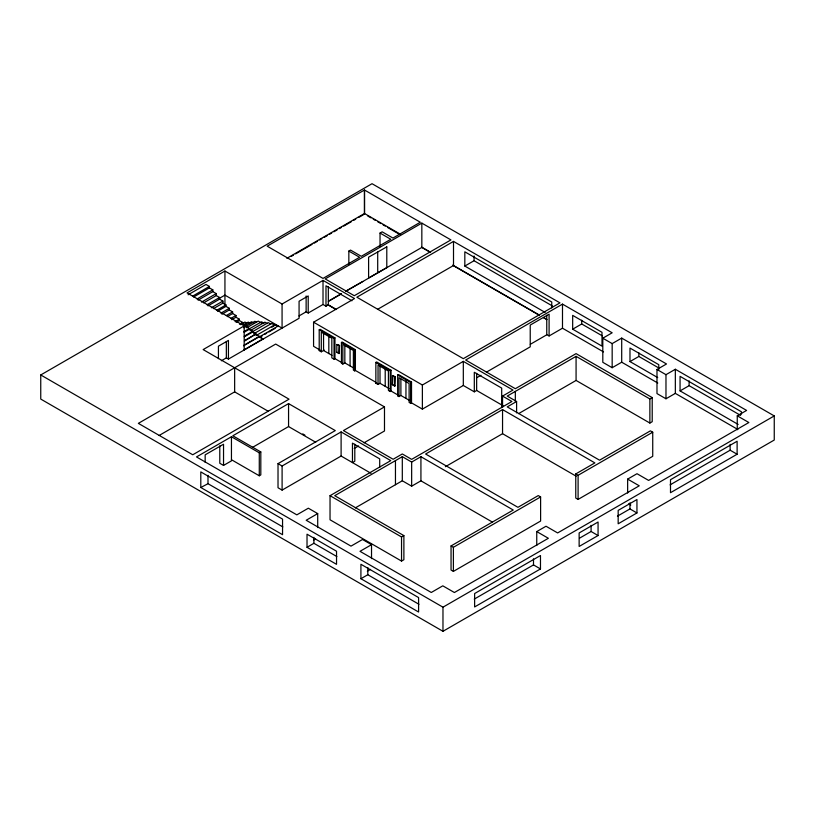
<?xml version="1.0" encoding="UTF-8"?>
<svg xmlns="http://www.w3.org/2000/svg" width="815" height="815" viewBox="0 0 815 815"><rect width="100%" height="100%" fill="white"/><g stroke="black" fill="none" stroke-linecap="round" stroke-linejoin="round"><path stroke-width="1.22" d="M40.75 374.961L372.027 183.701L774.25 415.925L774.25 440.039L442.973 631.299L40.75 399.075L40.75 374.961L442.973 607.185L774.25 415.925M375.603 382.123L355.401 370.458L355.401 349.676L342.168 342.035L341.444 342.453L341.444 363.235L342.168 362.818L334.955 358.651L334.955 337.868L320.101 329.301L319.205 329.82L319.205 350.603L320.101 350.083L313.571 346.304L313.571 322.2L354.515 298.555L323.015 280.37L282.072 304.015L224.94 271.028L187.053 292.901L244.184 325.888L244.184 349.992M188.102 294.786L205.991 284.455L209.414 286.432L209.414 287.889L193.624 297.006M192.574 296.151L209.414 286.432M197.047 298.973L212.827 289.865L212.827 291.627L198.096 300.134M201.519 302.11L216.25 293.604L216.25 295.58L203.628 302.864M286.87 258.314L364.488 213.499L400.613 234.353M206.949 304.79L219.581 297.495L219.581 299.166L208.008 305.849M291.24 256.409L293.431 255.146M295.611 253.883L312.013 244.418M314.203 243.155L317.483 241.26M319.663 239.997L321.854 238.734M324.034 237.471L327.314 235.576M329.505 234.312L331.695 233.059M333.875 231.796L337.155 229.901M339.346 228.638L341.526 227.375M343.716 226.112L351.367 221.69M353.557 220.427L355.737 219.174M359.018 217.279L363.398 214.753M218.624 298.779L224.94 295.132L282.072 328.119L282.072 304.015M211.34 307.764L222.913 301.081L222.913 303.16L213.438 308.63M216.495 310.393L225.969 304.932L225.969 306.389L217.554 311.248M220.885 313.164L229.3 308.304L229.3 309.965L221.935 314.223M226.315 315.537L232.632 311.89L232.632 313.551L227.365 316.597M230.696 318.512L235.963 315.476L235.963 317.239L231.755 319.674M348.84 264.671L348.84 251.071L350.531 250.093L361.3 256.307L390.813 239.274L380.035 233.059L380.035 246.66M380.035 233.059L382.164 231.827L392.942 238.051L420.316 222.24L364.488 190.007L267.188 246.181L323.015 278.414L359.609 257.285L348.84 251.071M235.077 321.599L239.294 319.164L239.294 320.519L242.615 322.434L242.615 323.474L245.947 325.399L245.947 326.54L249.278 328.465L249.278 329.301L244.021 332.337M236.136 322.343L239.294 320.519M239.467 324.258L242.615 322.434M240.517 324.696L242.615 323.474M242.809 323.27L244.918 322.047L246.578 323.015M244.031 324.533L248.249 322.098L249.91 323.066M421.834 223.116L325.185 278.913L354.281 295.723L450.929 239.916L421.834 223.116L421.834 247.434L345.611 291.434M244.184 325.888L203.149 349.584L289.04 399.177L192.748 454.77L138.356 423.362L275.684 344.073L384.486 406.889L384.486 430.992L363.969 442.84M245.264 325.379L251.57 321.742L254.076 323.178M243.848 326.611L245.947 325.399M243.848 327.762L254.901 321.273L256.572 322.231M246.66 327.793L258.233 321.11L261.564 323.035M244.021 331.501L249.278 328.465M248.932 329.077L261.564 321.793L264.06 323.229M250.164 330.656L264.895 322.149L267.391 323.596M244.276 336.137L252.701 331.267L252.701 332L244.276 336.86M252.436 331.736L268.227 322.618L270.784 324.105M253.75 333.783L271.639 323.453L274.971 325.379L274.971 324.645L278.302 326.571L278.302 325.949L259.353 336.88L263.123 339.06L259.353 336.677L243.573 345.794M244.449 340.609L256.032 333.926L244.449 341.128M256.032 335.586L274.971 324.645M271.813 327.202L273.921 325.98M243.573 345.478L259.353 336.361L259.353 337.502M260.413 336.901L262.512 335.688M264.62 334.466L266.729 333.254M268.828 332.041L275.144 328.394M221.354 360.78L226.346 357.887L228.434 359.089L299.074 318.298L299.074 301.234L308.213 295.957L308.213 313.031L306.134 311.829L299.024 315.925M244.184 349.788L263.123 338.846M328.404 301.163L341.312 293.716M345.611 291.23L362.818 281.501M308.213 313.031L323.015 304.484L325.99 306.196L328.333 304.851L335.902 309.211M328.404 301.377L341.312 293.92M453.507 241.403L356.858 297.21L463.317 358.671L559.966 302.874L453.507 241.403L453.507 265.517L539.112 314.936M159.108 435.485L234.649 391.872L268.369 411.351M377.722 309.262L453.507 265.517M319.205 329.82L334.048 338.388L334.955 337.868M551.755 307.938L551.755 302.008L464.825 251.815L464.825 266.057L474.055 260.729L552.183 305.839M319.205 350.603L321.293 351.805L324.278 350.083M336.829 344.48L339.529 345.519L339.081 353.567L336.829 352.274L336.829 344.48L339.529 345.519M336.829 352.274L338.775 352.875M321.293 351.805L321.293 332.133L331.827 338.215L331.827 357.887L334.048 359.171L334.955 358.651M341.444 342.453L354.678 350.093L355.401 349.676M341.444 363.235L342.85 364.05L344.837 362.899L354.311 368.37M370.988 473.291L341.108 456.043L282.102 490.11L278.017 487.747L278.017 463.643L335.281 430.585L288.561 403.608L232.825 435.781L260.81 451.938L260.81 474.911L259.282 475.787L231.45 459.721M260.81 451.938L259.282 452.824L231.45 436.748L196.496 456.93L296.833 514.856L308.345 508.203L317.707 513.603L317.707 527.57M342.85 364.05L342.85 344.378L353.384 350.46L353.384 370.122L354.678 370.876L355.401 370.458M389.366 388.714L380.014 383.315L378.038 384.456L375.858 383.203L375.858 362.42L376.673 361.952L391.068 370.265L391.068 391.047L398.474 395.326L397.659 395.795L397.659 375.012L398.474 374.543L411.524 382.072L411.524 402.865L422.374 409.12L463.317 385.485L474.31 391.832L476.653 390.477L502.947 405.656M252.497 447.394L288.561 426.571L315.721 442.25M219.785 445.805L219.785 463.266L223.534 465.426L231.45 460.862L231.45 436.748M375.858 362.42L390.263 370.733L391.068 370.265M375.858 383.203L376.673 382.734M392.453 375.735L395.153 376.774L394.704 386.076L392.453 384.782L392.453 375.735L395.153 376.774M392.453 384.782L392.901 375.481M378.038 384.456L378.038 365.049L388.419 371.049L388.419 390.456L390.263 391.516L391.068 391.047M397.659 375.012L410.709 382.541L411.524 382.072M397.659 395.795L399.004 396.569L400.899 395.479L409.986 400.725M278.017 463.643L282.102 465.997L341.108 431.93L390.782 460.618L330.034 495.683L330.034 519.787L401.54 561.077L403.883 559.722L403.883 535.608L334.721 495.683L402.304 456.665L411.656 462.064L420.927 456.716L513.256 510.027L451.052 545.938L451.052 570.042L453.395 571.397L540.61 521.05L540.61 496.936L538.267 495.581L517.943 507.317L425.613 454.016L502.549 409.588L594.879 462.9L575.757 473.933L575.757 498.047L578.1 499.401L652.734 456.308L652.734 432.195L650.401 430.85L599.565 460.19L507.236 406.889L516.598 401.489L516.598 412.899M384.486 406.889L343.441 430.585L393.125 459.263L402.304 453.965L411.656 459.365L511.912 401.489L502.549 396.08L502.549 407.5M313.571 322.2L422.374 385.016L463.317 361.371L512.992 390.059L502.549 396.08M657.776 383.03L621.702 362.206L612.167 367.718L602.805 362.308L602.805 338.205L612.167 332.795L562.493 304.117L465.66 360.026L515.335 388.704L576.073 353.629L652.214 397.588L652.214 421.701L649.871 423.046L576.073 380.442L518.585 413.633M399.004 396.569L399.004 377.691L409.11 383.529L409.11 402.406L410.709 403.323L411.524 402.865M530.31 344.307L546.784 334.792M354.24 448.454L358.559 445.958M476.602 377.814L480.982 375.287M486.453 372.129L530.229 346.854L530.229 325.063L549.096 314.172L549.096 335.953L546.753 334.608L546.753 315.242M549.096 335.953L562.493 328.221L603.528 351.917M572.67 329.189L602 346.13L602 332.306L572.67 315.374L572.67 329.189L581.716 323.973L602.356 335.892M652.214 397.588L649.871 398.943L576.073 356.338L507.236 396.08L516.598 401.489M317.707 513.603L306.185 520.255L351 546.132L362.522 539.479L371.528 544.675L371.528 558.632M602.805 338.205L612.167 343.604L621.702 338.093L666.517 363.969L656.982 369.48L656.982 393.584L665.977 398.78L675.34 393.38L737.84 429.464M355.33 507.888L402.304 480.769L411.656 486.178L420.927 480.83L492.372 522.079M313.52 540.131L315.609 538.929M445.397 466.7L502.549 433.702L576.195 476.215M307.021 547.283L336.534 564.326L336.534 551.225L307.021 534.192L307.021 547.283L313.907 543.299L336.87 556.564M658.785 369.603L658.785 364.692L629.985 348.066L629.985 361.575L638.848 356.461L659.121 368.156M371.528 544.675L360.006 551.327L431.278 592.474L442.8 585.832L454.403 592.525L548.363 538.287L536.749 531.584L536.749 545.541M656.982 369.48L665.977 374.676L675.34 369.266L746.611 410.424L737.259 415.823L737.259 429.78M330.034 495.683L401.54 536.963L403.883 535.608M367.331 571.203L370.479 569.39M741.436 414.203L741.436 411.779L680.067 376.347L680.067 390.894L689.113 385.668L740.621 415.406M360.913 578.711L418.594 612.014L418.594 597.578L360.913 564.265L360.913 578.711L367.799 574.738L418.951 604.272M451.052 545.938L453.395 547.293L540.61 496.936M575.757 473.933L578.1 475.288L652.734 432.195M536.749 531.584L546.019 526.235L557.633 532.939L639.255 485.811L627.642 479.108L627.642 493.065M627.642 479.108L637.004 473.709L648.608 480.412L748.863 422.527L737.259 415.823M670.073 484.884L730.138 450.206L737.117 454.23L737.117 441.241L670.5 479.709L670.5 492.698L737.117 454.23M579.516 538.185L591.089 531.502L598.067 535.536L598.067 522.028L579.139 532.949L579.139 546.457L598.067 535.536M617.444 516.15L629.964 508.927L636.943 512.951L636.943 499.544L618.167 510.394L618.167 523.8L636.943 512.951M474.238 599.117L533.499 564.907L540.477 568.931L540.477 555.524L474.625 593.544L474.625 606.951L540.477 568.931M200.796 487.492L282.55 534.701L282.55 519.114L200.796 471.905L200.796 487.492L207.998 483.703L282.836 526.908M464.825 266.057L545.154 312.43M629.985 361.575L657.715 377.589M680.067 390.894L738.145 424.432M367.769 216.016L371.08 217.9M373.239 219.174L375.46 220.427M377.62 221.7L380.931 223.585M383.091 224.869L385.312 226.112M387.471 227.395L399.544 234.333M421.834 247.23L430.452 252.202M543.503 317.473L546.794 319.378M421.834 247.434L430.595 252.497M452.529 265.16L539.133 315.161M543.524 317.697L546.804 319.592M351.937 300.776L325.99 285.79L325.99 306.196M327.365 304.494L336.106 309.537M628.701 503.823L630.81 505.045M393.645 384.955L395.153 385.821M331.98 355.371L323.555 350.501L323.555 333.284M209.414 287.889L212.827 289.865M212.827 291.627L216.25 293.604M216.25 295.58L219.581 297.495M219.581 299.166L222.913 301.081M222.913 303.16L225.969 304.932M225.969 306.389L229.3 308.304M229.3 309.965L232.632 311.89M232.632 313.551L235.963 315.476M235.963 317.239L239.294 319.164M249.278 329.301L252.701 331.267M252.701 332L256.032 333.926M256.032 334.445L259.353 336.361M302.742 433.896L304.932 435.159M730.138 444.297L730.138 450.206M689.113 380.819L689.113 385.668M675.34 369.266L675.34 393.38M665.977 374.676L665.977 398.78M649.871 398.943L649.871 423.046M638.848 352.773L638.848 356.461M629.964 502.835L629.964 508.927M621.702 338.093L621.702 362.206M612.167 343.604L612.167 367.718M591.089 525.359L591.089 531.502M581.716 320.203L581.716 323.973M578.1 475.288L578.1 499.401M576.073 356.338L576.073 380.442M562.493 304.117L562.493 328.221M533.499 558.815L533.499 564.907M515.335 391.404L515.335 401.561M502.549 409.588L502.549 433.702M501.694 407.643L501.694 388.093L474.31 372.282L474.31 391.832M476.653 373.372L476.653 390.477M474.055 255.981L474.055 260.729M463.317 361.371L463.317 385.485M453.395 547.293L453.395 571.397M442.973 607.185L442.973 631.299M422.374 385.016L422.374 409.12M420.927 456.716L420.927 480.83M411.656 462.064L411.656 486.178M410.709 382.541L410.709 403.323M405.952 380.778L405.952 398.392M402.304 456.665L402.304 480.769M401.54 536.963L401.54 561.077M400.899 379.118L400.899 395.479M395.458 460.618L395.458 484.721M394.704 377.039L394.704 386.076M390.263 370.733L390.263 391.516M385.21 369.327L385.21 386.32M380.014 365.12L380.014 383.315M379.709 467.392L379.709 458.876L352.457 443.146L352.457 462.594L354.8 461.239L354.8 444.226M377.702 252.018L377.702 272.811M367.799 567.515L367.799 574.738M354.678 350.093L354.678 370.876M350.093 348.728L350.093 365.945M344.837 345.692L344.837 362.899M341.108 431.93L341.108 456.043M339.081 345.774L339.081 353.567M334.048 338.388L334.048 359.171M328.822 335.097L328.822 353.547M328.333 286.839L328.333 304.851M323.015 280.37L323.015 304.484M313.907 537.35L313.907 543.299M306.134 295.967L306.134 311.829M288.561 403.608L288.561 426.571M282.102 465.997L282.102 490.11M259.282 452.824L259.282 475.787M234.649 367.769L234.649 391.872M228.434 359.089L228.434 340.405L218.43 346.181L218.43 358.631M226.346 341.689L226.346 357.887M224.94 271.028L224.94 305.116M223.534 465.426L223.534 444.226L205.166 454.831L205.166 462.309M207.998 475.308L207.998 483.703M386.789 246.874L368.604 257.163L368.604 277.956L386.789 267.666L386.789 246.874M364.509 214.101L364.488 190.007L364.488 214.121"/></g></svg>
